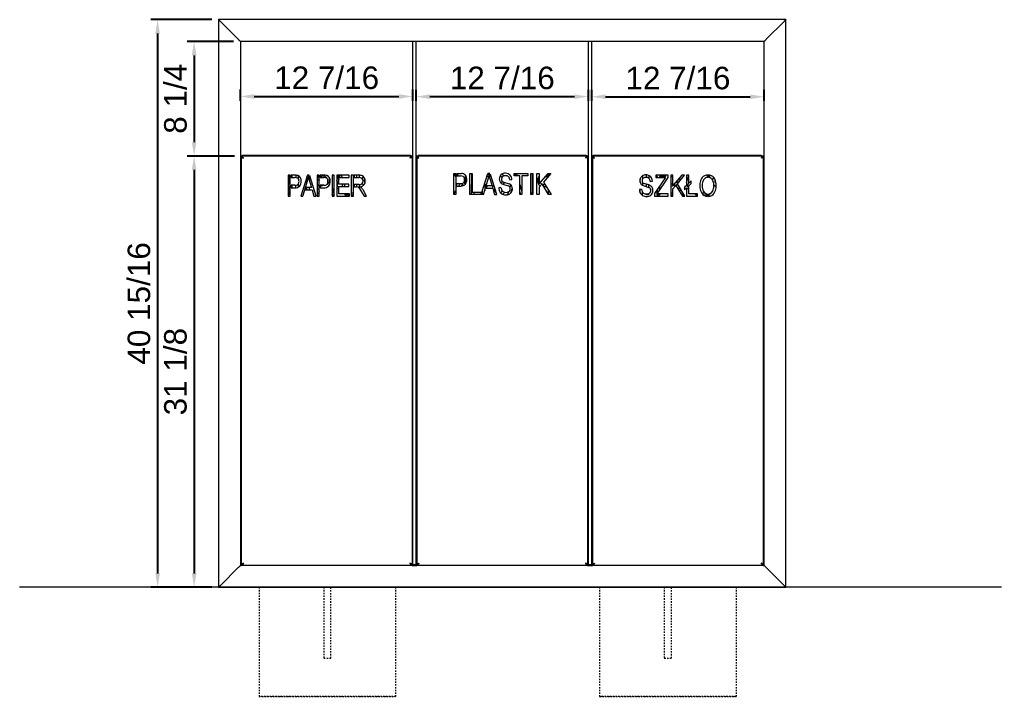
# Model space of a CAD drawing. Header units: inches. Extents: x -10 to 154, y -1 to 120.
# Drawn here: x -9.8 to 61, y 70.8 to 119.6 of the extents above; entities that cross this region are included whole.
import ezdxf

# ---------------------------------------------------------------- set-up
doc = ezdxf.new("R2010")
doc.units = ezdxf.units.IN
doc.linetypes.add('HIDDEN', pattern=[1.905, 1.27, -0.635])
for name, color, linetype, lineweight in [('ZANO_R', 7, 'Continuous', 0), ('ZANO_R_przerywana', 250, 'HIDDEN', 0), ('ZANO_W', 1, 'Continuous', 0)]:
    doc.layers.add(name, color=color, linetype=linetype, lineweight=lineweight)
doc.styles.get("Standard").update_dxf_attribs({"font": 'arial.ttf'})
doc.dimstyles.new('amerykanie', dxfattribs={"dimtxt": 50, "dimasz": 50, "dimexe": 0.5, "dimexo": 0.5, "dimgap": 1, "dimtad": 1, "dimdec": 0, "dimzin": 0, "dimlunit": 5, "dimtxsty": 'Standard', "dimcen": 0.09, "dimclrd": 1, "dimclre": 1, "dimclrt": 1, "dimazin": 0, "dimtfac": 1, "dimtdec": 0, "dimtmove": 0, "dimatfit": 3, "dimfxl": 1, "dimtzin": 0, "dimarcsym": 1})

# ---------------------------------------------------------------- blocks, each defined once
blk = doc.blocks.new('*D360')
at = {"layer": 'ZANO_W', "color": 1, "lineweight": -2}
for p, q in [((5.614, 118.058), (2.27, 118.058)), ((2.77, 117.058), (2.77, 110.791)), ((5.673, 109.791), (2.27, 109.791))]:
    blk.add_line(p, q, dxfattribs=at)
at = {"layer": 'ZANO_W', "color": 1}
for points in [[(2.937, 117.058), (2.603, 117.058), (2.77, 118.058)], [(2.603, 110.791), (2.937, 110.791), (2.77, 109.791)]]:
    blk.add_solid(points, dxfattribs=at)
at = {"layer": 'ZANO_W', "color": 1, "insert": (1.43, 113.925), "char_height": 1.625, "attachment_point": 5, "rotation": 90}
blk.add_mtext('8 1/4', dxfattribs=at)
blk = doc.blocks.new('*D361')
at = {"layer": 'ZANO_W', "color": 1, "lineweight": -2}
for p, q in [((5.673, 109.791), (2.27, 109.791)), ((2.77, 108.791), (2.77, 79.689)), ((4.04, 78.689), (2.27, 78.689))]:
    blk.add_line(p, q, dxfattribs=at)
at = {"layer": 'ZANO_W', "color": 1}
for points in [[(2.937, 108.791), (2.603, 108.791), (2.77, 109.791)], [(2.603, 79.689), (2.937, 79.689), (2.77, 78.689)]]:
    blk.add_solid(points, dxfattribs=at)
at = {"layer": 'ZANO_W', "color": 1, "insert": (1.429, 94.24), "char_height": 1.625, "attachment_point": 5, "rotation": 90}
blk.add_mtext('31 1/8', dxfattribs=at)
blk = doc.blocks.new('*D362')
at = {"layer": 'ZANO_W', "color": 1, "lineweight": -2}
for p, q in [((4.04, 119.633), (-0.364, 119.633)), ((0.136, 118.633), (0.136, 79.689)), ((4.04, 78.689), (-0.364, 78.689))]:
    blk.add_line(p, q, dxfattribs=at)
at = {"layer": 'ZANO_W', "color": 1}
for points in [[(0.303, 118.633), (-0.031, 118.633), (0.136, 119.633)], [(-0.031, 79.689), (0.303, 79.689), (0.136, 78.689)]]:
    blk.add_solid(points, dxfattribs=at)
at = {"layer": 'ZANO_W', "color": 1, "insert": (-1.204, 99.161), "char_height": 1.625, "attachment_point": 5, "rotation": 90}
blk.add_mtext('40 15/16', dxfattribs=at)
blk = doc.blocks.new('*D367')
at = {"layer": 'ZANO_W', "color": 1, "lineweight": -2}
for p, q in [((6.114, 113.776), (6.114, 114.591)), ((7.114, 114.091), (17.555, 114.091)), ((18.555, 113.776), (18.555, 114.591))]:
    blk.add_line(p, q, dxfattribs=at)
at = {"layer": 'ZANO_W', "color": 1}
for points in [[(7.114, 114.258), (7.114, 113.925), (6.114, 114.091)], [(17.555, 113.925), (17.555, 114.258), (18.555, 114.091)]]:
    blk.add_solid(points, dxfattribs=at)
at = {"layer": 'ZANO_W', "color": 1, "insert": (12.335, 115.432), "char_height": 1.625, "attachment_point": 5}
blk.add_mtext('12 7/16', dxfattribs=at)
blk = doc.blocks.new('*D368')
at = {"layer": 'ZANO_W', "color": 1, "lineweight": -2}
for p, q in [((18.791, 113.776), (18.791, 114.577)), ((31.232, 113.776), (31.232, 114.577)), ((19.791, 114.077), (30.232, 114.077))]:
    blk.add_line(p, q, dxfattribs=at)
at = {"layer": 'ZANO_W', "color": 1}
for points in [[(19.791, 114.244), (19.791, 113.911), (18.791, 114.077)], [(30.232, 113.911), (30.232, 114.244), (31.232, 114.077)]]:
    blk.add_solid(points, dxfattribs=at)
at = {"layer": 'ZANO_W', "color": 1, "insert": (25.012, 115.418), "char_height": 1.625, "attachment_point": 5}
blk.add_mtext('12 7/16', dxfattribs=at)
blk = doc.blocks.new('*D369')
at = {"layer": 'ZANO_W', "color": 1, "lineweight": -2}
for p, q in [((31.468, 113.776), (31.468, 114.57)), ((43.909, 113.776), (43.909, 114.57)), ((32.468, 114.07), (42.909, 114.07))]:
    blk.add_line(p, q, dxfattribs=at)
at = {"layer": 'ZANO_W', "color": 1}
for points in [[(32.468, 114.237), (32.468, 113.904), (31.468, 114.07)], [(42.909, 113.904), (42.909, 114.237), (43.909, 114.07)]]:
    blk.add_solid(points, dxfattribs=at)
at = {"layer": 'ZANO_W', "color": 1, "insert": (37.689, 115.41), "char_height": 1.625, "attachment_point": 5}
blk.add_mtext('12 7/16', dxfattribs=at)

msp = doc.modelspace()

# ---------------------------------------------------------------- linework, layer by layer
at = {"layer": 'ZANO_R'}
for p, q in [((4.53934, 119.6332), (4.53934, 78.68888)), ((45.48394, 119.63348), (4.53962, 119.63348)), ((4.58869, 119.58441), (4.58841, 119.58413)), ((4.63776, 119.53534), (4.63776, 119.53478)), ((4.69682, 119.47573), (5.95666, 118.21588)), ((5.95694, 118.21616), (4.6971, 119.476)), ((45.32646, 119.476), (44.06662, 118.21616)), ((44.06689, 118.21588), (45.32674, 119.47573)), ((45.38579, 119.53478), (45.38579, 119.53534)), ((45.43481, 119.58379), (45.43453, 119.58407)), ((45.48422, 78.68888), (45.48422, 119.6332)), ((5.19879, 118.97376), (5.19879, 118.97431)), ((5.37595, 118.79715), (5.37595, 118.79659)), ((44.6476, 118.79659), (44.6476, 118.79715)), ((44.82477, 118.97431), (44.82477, 118.97376)), ((5.93698, 118.23557), (5.93698, 118.23613)), ((6.02542, 118.14712), (6.0257, 118.1474)), ((6.11414, 118.0584), (6.11414, 80.26368)), ((43.90914, 118.05868), (6.11442, 118.05868)), ((18.55509, 80.30278), (18.55509, 118.05868)), ((18.79131, 80.30278), (18.79131, 118.05868)), ((31.23225, 80.30278), (31.23225, 118.05868)), ((31.46847, 80.30278), (31.46847, 118.05868)), ((43.90941, 80.26368), (43.90941, 118.0584)), ((43.99752, 118.14706), (43.9978, 118.14678)), ((44.08658, 118.23613), (44.08658, 118.23557)), ((6.27162, 109.85002), (18.39761, 109.85002)), ((6.27162, 109.85002), (6.27162, 109.79096)), ((18.39761, 109.85002), (18.39761, 109.79096)), ((18.94879, 109.85002), (18.94879, 109.79096)), ((18.94879, 109.85002), (31.07477, 109.85002)), ((31.07477, 109.85002), (31.07477, 109.79096)), ((31.5669, 109.85002), (31.5669, 109.79096)), ((31.5669, 109.85002), (43.69288, 109.85002)), ((43.69288, 109.85002), (43.69288, 109.79096)), ((6.1732, 109.79096), (6.1732, 109.71222)), ((18.49603, 109.79096), (6.1732, 109.79096)), ((6.1732, 109.70829), (6.19784, 109.70829)), ((6.1732, 109.70829), (6.1732, 80.34608)), ((6.27162, 109.67744), (6.27162, 109.67599)), ((18.39761, 109.67744), (18.39761, 109.67599)), ((18.49603, 109.70829), (18.47139, 109.70829)), ((18.49603, 109.79096), (18.49603, 109.71222)), ((18.49603, 109.70829), (18.49603, 80.34608)), ((18.85036, 109.79096), (18.85036, 109.71222)), ((31.1732, 109.79096), (18.85036, 109.79096)), ((18.85036, 109.70829), (18.875, 109.70829)), ((18.85036, 109.70829), (18.85036, 80.34608)), ((18.94879, 109.67744), (18.94879, 109.67599)), ((31.07477, 109.67744), (31.07477, 109.67599)), ((31.1732, 109.70829), (31.14856, 109.70829)), ((31.1732, 109.79096), (31.1732, 109.71222)), ((31.1732, 109.70829), (31.1732, 80.34608)), ((31.52753, 109.79096), (31.52753, 109.71222)), ((43.85036, 109.79096), (31.52753, 109.79096)), ((31.52753, 109.70829), (31.55216, 109.70829)), ((31.52753, 109.70829), (31.52753, 80.34608)), ((31.64564, 109.66356), (31.64564, 109.66128)), ((43.85036, 109.70829), (43.82572, 109.70829)), ((43.85036, 109.79096), (43.85036, 109.71222)), ((43.85036, 109.70829), (43.85036, 80.34608)), ((9.70989, 108.41301), (9.55231, 108.41301)), ((9.55231, 108.41301), (9.55231, 106.89629)), ((9.66974, 107.75061), (9.67341, 108.41301)), ((9.70989, 106.89629), (9.70989, 108.41301)), ((10.01952, 108.41301), (9.76895, 108.41301)), ((9.76895, 108.41301), (9.76895, 108.23573)), ((9.83099, 108.41301), (9.83001, 108.23573)), ((10.94482, 108.41301), (10.46038, 106.89629)), ((10.75677, 107.34934), (11.067, 108.41301)), ((11.067, 108.41301), (10.94482, 108.41301)), ((11.80179, 108.41301), (11.64421, 108.41301)), ((11.64421, 108.41301), (11.64421, 106.89629)), ((11.80179, 106.89629), (11.80179, 108.41301)), ((12.11141, 108.41301), (11.86085, 108.41301)), ((11.86085, 108.41301), (11.86085, 108.23573)), ((12.88713, 108.41301), (12.72955, 108.41301)), ((12.72955, 108.41301), (12.72955, 106.89629)), ((12.88713, 106.89629), (12.88713, 108.41301)), ((13.06638, 108.41301), (13.06638, 106.89629)), ((13.97248, 108.41301), (13.06638, 108.41301)), ((13.06638, 108.04026), (13.18779, 108.41301)), ((13.19418, 108.41301), (13.24588, 108.23573)), ((13.3074, 108.23573), (13.25569, 108.41301)), ((13.38813, 108.41301), (13.44368, 108.23573)), ((13.97248, 108.23573), (13.97248, 108.41301)), ((14.26991, 108.41301), (14.11233, 108.41301)), ((14.11233, 108.41301), (14.11233, 106.89629)), ((14.26991, 106.89629), (14.26991, 108.41301)), ((14.66941, 108.41301), (14.32897, 108.41301)), ((14.32897, 108.41301), (14.32897, 108.23573)), ((14.51814, 108.23573), (14.51912, 108.41301)), ((14.67671, 108.41331), (14.67572, 108.23573)), ((21.50712, 108.53302), (21.66471, 108.53215)), ((21.50712, 107.0163), (21.50712, 108.53302)), ((21.50718, 108.51086), (21.66471, 108.50999)), ((21.66471, 108.32375), (21.50718, 108.51086)), ((21.66471, 108.53215), (21.66471, 107.0163)), ((21.72376, 108.53183), (21.72376, 108.35575)), ((21.72376, 108.53183), (22.0741, 108.52989)), ((21.72376, 108.49084), (21.83749, 108.35575)), ((22.66929, 108.53302), (22.82687, 108.53302)), ((22.66929, 107.0163), (22.66929, 108.53302)), ((22.7959, 107.0163), (22.80413, 108.50368)), ((22.80413, 108.50368), (22.82687, 108.50355)), ((22.82687, 108.53302), (22.82687, 107.19358)), ((23.49659, 107.0163), (23.98103, 108.53302)), ((23.66064, 107.0163), (24.11211, 108.53302)), ((23.9696, 108.49723), (24.10124, 108.4965)), ((24.11211, 108.53302), (23.98103, 108.53302)), ((24.08967, 108.25062), (24.15487, 108.46966)), ((24.61936, 107.0163), (24.15487, 108.46966)), ((24.16296, 108.44432), (24.16227, 108.31888)), ((25.86032, 108.53302), (26.8452, 108.53302)), ((25.86032, 108.35575), (25.86032, 108.53302)), ((25.86032, 108.39877), (25.86833, 108.42335)), ((25.86833, 108.42335), (25.88804, 108.35575)), ((25.91143, 108.48648), (26.04251, 108.48576)), ((25.94956, 108.35575), (25.91143, 108.48648)), ((26.04251, 108.48576), (26.08324, 108.35575)), ((26.8452, 108.53302), (26.8452, 108.35575)), ((27.06188, 108.53302), (27.21946, 108.53302)), ((27.06188, 107.0163), (27.06188, 108.53302)), ((27.18924, 107.13995), (27.19665, 108.47937)), ((27.19665, 108.47937), (27.21946, 108.47924)), ((27.21946, 108.53302), (27.21946, 107.0163)), ((27.51493, 108.53302), (27.67251, 108.53302)), ((27.51493, 107.0163), (27.51493, 108.53302)), ((27.67251, 107.77743), (28.31576, 108.53302)), ((27.67251, 108.53302), (27.67251, 107.77743)), ((28.51643, 108.53302), (27.9926, 107.91778)), ((28.26387, 108.47207), (28.29974, 108.47207)), ((28.29974, 108.47207), (28.29876, 108.29599)), ((28.31576, 108.53302), (28.51643, 108.53302)), ((28.3581, 108.34707), (28.35879, 108.47207)), ((28.35879, 108.47207), (28.46453, 108.47207)), ((35.42086, 108.25502), (35.42184, 108.43196)), ((36.08638, 108.41301), (36.08638, 108.23573)), ((36.97278, 108.41301), (36.08638, 108.41301)), ((36.7809, 108.41301), (36.78038, 108.31888)), ((36.97278, 108.23573), (36.97278, 108.41301)), ((37.32733, 108.41301), (37.16975, 108.41301)), ((37.16975, 108.41301), (37.16975, 106.89629)), ((37.32733, 107.65742), (37.32733, 108.41301)), ((37.97059, 108.41301), (37.32733, 107.65742)), ((37.64742, 107.79777), (38.17126, 108.41301)), ((38.17126, 108.41301), (37.97059, 108.41301)), ((38.4698, 108.41301), (38.31222, 108.41301)), ((38.31222, 108.41301), (38.31222, 107.67619)), ((38.4698, 107.83347), (38.4698, 108.41301)), ((39.81351, 108.25338), (39.8145, 108.43134)), ((39.82989, 108.25527), (39.82989, 108.43224)), ((39.88894, 108.43224), (39.88894, 108.25527)), ((39.97203, 108.42206), (39.97101, 108.23836)), ((9.55231, 107.8901), (9.66974, 107.75061)), ((9.76895, 108.23573), (10.03675, 108.23573)), ((10.12547, 108.23326), (10.12644, 108.4086)), ((10.28048, 107.76817), (10.2793, 107.55466)), ((10.28382, 108.37252), (10.28262, 108.15451)), ((10.91143, 107.87962), (10.91385, 108.31605)), ((11.11415, 108.36373), (11.05186, 108.15018)), ((11.05186, 108.15018), (11.23474, 107.52661)), ((11.07087, 108.21537), (11.07017, 108.08775)), ((11.12785, 108.32086), (11.10168, 108.321)), ((11.58315, 106.89629), (11.11415, 108.36373)), ((11.79874, 108.04137), (11.64421, 108.06156)), ((11.80179, 108.09465), (11.79874, 108.04137)), ((11.86085, 108.23573), (12.12865, 108.23573)), ((13.22396, 108.10212), (13.07052, 107.60098)), ((13.22396, 107.76299), (13.22396, 108.23573)), ((13.22396, 108.23573), (13.97248, 108.23573)), ((13.93308, 107.76299), (13.22396, 107.76299)), ((13.49698, 107.58571), (13.44527, 107.76299)), ((13.59179, 107.76299), (13.64734, 107.58571)), ((13.93308, 107.58571), (13.93308, 107.76299)), ((14.32897, 108.23573), (14.68049, 108.23573)), ((14.68049, 107.74329), (14.32897, 107.74329)), ((14.32897, 107.74329), (14.32897, 107.56601)), ((14.51443, 107.56626), (14.51541, 107.74329)), ((14.673, 107.74329), (14.67167, 107.50397)), ((14.9267, 107.82038), (14.9188, 107.84513)), ((14.95933, 107.99413), (14.95933, 107.98489)), ((21.72376, 108.35575), (21.99157, 108.35575)), ((21.72376, 107.80421), (21.99464, 107.80421)), ((21.72376, 107.62693), (21.72376, 107.80421)), ((21.86442, 107.62693), (21.97326, 107.80421)), ((22.13279, 107.7678), (22.04706, 107.62826)), ((22.21808, 107.66654), (22.13279, 107.7678)), ((22.23178, 107.88737), (22.34411, 107.75393)), ((22.34694, 107.75714), (22.35055, 108.40889)), ((23.74572, 107.79628), (23.74293, 107.29277)), ((24.04856, 108.31951), (23.91308, 108.32026)), ((24.08967, 108.25062), (24.27096, 107.64663)), ((24.16227, 108.31888), (24.11007, 108.31917)), ((24.99331, 108.26755), (24.98641, 108.27368)), ((25.05522, 107.76966), (25.43814, 107.64663)), ((25.10819, 108.39338), (25.13467, 108.36319)), ((25.1338, 107.90998), (25.50822, 107.80052)), ((25.17464, 107.89804), (25.16612, 107.88388)), ((25.54516, 108.07998), (25.70274, 108.09967)), ((25.57203, 107.51368), (25.63729, 107.71403)), ((26.27397, 108.35575), (25.86032, 108.35575)), ((26.27397, 107.0163), (26.27397, 108.35575)), ((26.27397, 107.74699), (26.43155, 107.24404)), ((26.43155, 108.35575), (26.43155, 107.0163)), ((26.8452, 108.35575), (26.43155, 108.35575)), ((27.88672, 107.79344), (27.67251, 107.54198)), ((28.35823, 107.0163), (27.88672, 107.79344)), ((27.9926, 107.91778), (28.53921, 107.0163)), ((28.02483, 107.74596), (28.09702, 107.74556)), ((28.29876, 108.29599), (28.11483, 108.29701)), ((34.96578, 107.88874), (34.96731, 108.16384)), ((35.12344, 107.90219), (35.12226, 107.68922)), ((35.12601, 108.36659), (35.12466, 108.12185)), ((35.65549, 107.6805), (35.24059, 107.8051)), ((35.41713, 107.58096), (35.41808, 107.7518)), ((35.5754, 107.70456), (35.57443, 107.5295)), ((35.57924, 108.39733), (35.57815, 108.20062)), ((35.69243, 107.95997), (35.85001, 107.97966)), ((36.78719, 108.23573), (36.00759, 107.08095)), ((36.20915, 108.32204), (36.08638, 108.32272)), ((36.08638, 108.23573), (36.78719, 108.23573)), ((36.18825, 107.07357), (36.97278, 108.23573)), ((36.20868, 108.23573), (36.20915, 108.32204)), ((36.36673, 108.32117), (36.36626, 108.23573)), ((36.78038, 108.31888), (36.36673, 108.32117)), ((37.16975, 107.77327), (37.32733, 107.81839)), ((37.58222, 107.72835), (37.19863, 107.60744)), ((38.19403, 106.89629), (37.64742, 107.79777)), ((38.31222, 107.88848), (38.4698, 108.37229)), ((38.4698, 107.94066), (38.36579, 107.60098)), ((38.64708, 108.01013), (38.4698, 107.83347)), ((38.4698, 107.64696), (38.64708, 107.82362)), ((38.64708, 107.82362), (38.64708, 108.01013)), ((40.23386, 108.26753), (40.24006, 108.27993)), ((40.43437, 107.80082), (40.45123, 107.79087)), ((9.66844, 107.51516), (9.55231, 107.65302)), ((9.66553, 106.98949), (9.66844, 107.51516)), ((10.03983, 107.6842), (9.76895, 107.6842)), ((9.76895, 107.6842), (9.76895, 107.50692)), ((9.76895, 107.50692), (10.02998, 107.50692)), ((9.82696, 107.6842), (9.82598, 107.50692)), ((10.12145, 107.5075), (10.12244, 107.68694)), ((10.62442, 106.89629), (10.75677, 107.34934)), ((10.86999, 107.52661), (10.81828, 107.34934)), ((10.81828, 107.34934), (11.28676, 107.34934)), ((11.23474, 107.52661), (10.86999, 107.52661)), ((10.9085, 107.34934), (10.90948, 107.52661)), ((11.06706, 107.52661), (11.06608, 107.34934)), ((11.28676, 107.34934), (11.41941, 106.89629)), ((12.13173, 107.6842), (11.86085, 107.6842)), ((11.86085, 107.6842), (11.86085, 107.50692)), ((11.86085, 107.50692), (12.12188, 107.50692)), ((12.14367, 107.68319), (11.90335, 107.60744)), ((12.72955, 107.00613), (12.88713, 107.48993)), ((13.22396, 107.42285), (13.06638, 107.42372)), ((13.07052, 107.60098), (13.43159, 107.59898)), ((13.22396, 107.07357), (13.22396, 107.58571)), ((13.22396, 107.58571), (13.93308, 107.58571)), ((13.99218, 107.07357), (13.22396, 107.07357)), ((13.43159, 107.59898), (13.43546, 107.58571)), ((13.67734, 106.96728), (13.64634, 107.07357)), ((13.8078, 107.07357), (13.84138, 106.96638)), ((13.88078, 106.96616), (13.88137, 107.07357)), ((13.99218, 106.89629), (13.99218, 107.07357)), ((14.11233, 107.14216), (14.26991, 107.14129)), ((14.32897, 107.56601), (14.47089, 107.56601)), ((14.71624, 107.45845), (14.86115, 107.22068)), ((14.86115, 107.22068), (15.03628, 106.89629)), ((15.21065, 106.89629), (14.9935, 107.31086)), ((21.50712, 107.04496), (21.66471, 107.30164)), ((21.66471, 107.0163), (21.50712, 107.0163)), ((21.72376, 107.62693), (21.98479, 107.62693)), ((23.4572, 107.0163), (22.66929, 107.0163)), ((22.82687, 107.19358), (23.4572, 107.19358)), ((22.95446, 107.19358), (22.95348, 107.0163)), ((23.4572, 107.19358), (23.4572, 107.0163)), ((23.66064, 107.0163), (23.49659, 107.0163)), ((23.58382, 107.0163), (23.58536, 107.29421)), ((23.90988, 107.64663), (23.85711, 107.46935)), ((23.85711, 107.46935), (24.32297, 107.46935)), ((24.27096, 107.64663), (23.90988, 107.64663)), ((24.32297, 107.46935), (24.45563, 107.0163)), ((24.45563, 107.0163), (24.61936, 107.0163)), ((24.91483, 107.52844), (24.75725, 107.50874)), ((25.40827, 107.01089), (25.47845, 107.22636)), ((25.69468, 107.42399), (25.60013, 107.10754)), ((25.74192, 107.42373), (25.69468, 107.42399)), ((26.34021, 107.0163), (26.27397, 107.24341)), ((26.43155, 107.0163), (26.27397, 107.0163)), ((27.06188, 107.14065), (27.18924, 107.13995)), ((27.21946, 107.0163), (27.06188, 107.0163)), ((27.67251, 107.0163), (27.51493, 107.0163)), ((27.67251, 107.54198), (27.67251, 107.0163)), ((28.0337, 107.56863), (28.02322, 107.56846)), ((28.20488, 107.56768), (28.0337, 107.56863)), ((28.3508, 107.02855), (28.35244, 107.32432)), ((28.53921, 107.0163), (28.35823, 107.0163)), ((28.5086, 107.06678), (28.50832, 107.0163)), ((35.0621, 107.40843), (34.90452, 107.38873)), ((34.9616, 107.13265), (34.96306, 107.39605)), ((35.11961, 107.20927), (35.11838, 106.98861)), ((35.18339, 107.65742), (35.59174, 107.52384)), ((35.41384, 106.98698), (35.41423, 107.05671)), ((35.57194, 107.07865), (35.57142, 106.98611)), ((36.00759, 107.08095), (36.00759, 106.89629)), ((36.99247, 107.07357), (36.18825, 107.07357)), ((36.20174, 106.98262), (36.20225, 107.07357)), ((36.20236, 107.09447), (36.20389, 107.37173)), ((36.35983, 107.07357), (36.35932, 106.98175)), ((36.36278, 107.60708), (36.36125, 107.32984)), ((36.99247, 106.89629), (36.99247, 107.07357)), ((37.19863, 107.60744), (37.16975, 107.59519)), ((37.32733, 107.42197), (37.54155, 107.67342)), ((37.32733, 106.89629), (37.32733, 107.42197)), ((37.54155, 107.67342), (38.01306, 106.89629)), ((37.72128, 107.48636), (37.84613, 107.47005)), ((38.0139, 106.97259), (38.06068, 107.11621)), ((38.31222, 107.67619), (38.17434, 107.53862)), ((38.17434, 107.46515), (38.20979, 107.57399)), ((38.17434, 107.53862), (38.17434, 107.36026)), ((38.17434, 107.36026), (38.31222, 107.48968)), ((38.31222, 107.48968), (38.31222, 106.89629)), ((38.31279, 107.42399), (38.31222, 107.42207)), ((38.4698, 107.42312), (38.31279, 107.42399)), ((38.36579, 107.60098), (38.4698, 107.6004)), ((38.4698, 107.07357), (38.4698, 107.64696)), ((39.10013, 107.07357), (38.4698, 107.07357)), ((38.97261, 106.96728), (38.94162, 107.07357)), ((39.10013, 106.89629), (39.10013, 107.07357)), ((39.39488, 107.14223), (39.6268, 107.14095)), ((39.82989, 106.87752), (39.82989, 107.05487)), ((39.88894, 107.05487), (39.88894, 106.87752)), ((39.96455, 107.07158), (39.96395, 106.9618)), ((9.55231, 106.89629), (9.70989, 106.89629)), ((9.70989, 106.98924), (9.66553, 106.98949)), ((10.46038, 106.89629), (10.62442, 106.89629)), ((11.41941, 106.89629), (11.58315, 106.89629)), ((11.64421, 106.89629), (11.80179, 106.89629)), ((12.88236, 106.97168), (12.72955, 106.97253)), ((12.72955, 106.89629), (12.88713, 106.89629)), ((12.88713, 106.98765), (12.88236, 106.97168)), ((13.06638, 106.89629), (13.99218, 106.89629)), ((13.84138, 106.96638), (13.67734, 106.96728)), ((13.99218, 106.96554), (13.88078, 106.96616)), ((14.26991, 106.96401), (14.11233, 106.96488)), ((14.11233, 106.89629), (14.26991, 106.89629)), ((15.03628, 106.89629), (15.21065, 106.89629)), ((35.11838, 106.98861), (35.07259, 106.98887)), ((35.57142, 106.98611), (35.41384, 106.98698)), ((36.00759, 106.89629), (36.99247, 106.89629)), ((36.35932, 106.98175), (36.20174, 106.98262)), ((37.16975, 106.89629), (37.32733, 106.89629)), ((38.01306, 106.89629), (38.19403, 106.89629)), ((38.14822, 106.97185), (38.0139, 106.97259)), ((38.31222, 106.89629), (39.10013, 106.89629)), ((39.10013, 106.96658), (38.97261, 106.96728)), ((39.82989, 106.96254), (39.56567, 106.964)), ((39.96395, 106.9618), (39.88894, 106.96221)), ((5.95666, 80.10621), (4.69682, 78.84636)), ((4.6971, 78.84608), (5.95694, 80.10593)), ((6.11442, 80.26341), (6.1732, 80.26341)), ((6.1732, 80.34608), (6.19784, 80.34608)), ((6.1732, 80.26341), (6.1732, 80.34215)), ((18.49603, 80.26341), (6.1732, 80.26341)), ((18.49603, 80.34608), (18.47139, 80.34608)), ((18.49603, 80.26341), (18.49603, 80.34215)), ((18.49603, 80.26341), (18.85036, 80.26341)), ((18.79131, 80.30278), (18.55509, 80.30278)), ((18.55509, 80.26341), (18.55509, 80.30278)), ((18.79131, 80.30278), (18.79131, 80.26341)), ((18.85036, 80.34608), (18.875, 80.34608)), ((18.85036, 80.26341), (18.85036, 80.34215)), ((31.1732, 80.26341), (18.85036, 80.26341)), ((31.1732, 80.34608), (31.14856, 80.34608)), ((31.1732, 80.26341), (31.1732, 80.34215)), ((31.1732, 80.26341), (31.52753, 80.26341)), ((31.46847, 80.30278), (31.23225, 80.30278)), ((31.23225, 80.26341), (31.23225, 80.30278)), ((31.46847, 80.30278), (31.46847, 80.26341)), ((31.52753, 80.34608), (31.55216, 80.34608)), ((31.52753, 80.26341), (31.52753, 80.34215)), ((43.85036, 80.26341), (31.52753, 80.26341)), ((43.85036, 80.34608), (43.82572, 80.34608)), ((43.85036, 80.26341), (43.85036, 80.34215)), ((43.85036, 80.26341), (43.90914, 80.26341)), ((44.06662, 80.10593), (45.32646, 78.84608)), ((45.32674, 78.84636), (44.06689, 80.10621)), ((61.03347, 78.6886), (-9.8232, 78.6886)), ((4.53962, 78.6886), (7.47241, 78.6886)), ((7.47241, 78.6886), (17.31493, 78.6886)), ((17.31493, 78.6886), (7.47241, 78.6886)), ((12.1382, 78.6886), (12.64914, 78.6886)), ((12.1382, 78.6886), (12.64914, 78.6886)), ((17.31493, 78.6886), (32.03934, 78.6886)), ((32.03934, 78.6886), (41.88186, 78.6886)), ((41.88186, 78.6886), (32.03934, 78.6886)), ((36.70512, 78.6886), (37.21607, 78.6886)), ((36.70512, 78.6886), (37.21607, 78.6886)), ((41.88186, 78.6886), (45.48394, 78.6886))]:
    msp.add_line(p, q, dxfattribs=at)
at = {"layer": 'ZANO_R', "flags": 128}
for points in [[(4.53934, 119.6332), (4.54236, 119.63018), (4.55133, 119.62122), (4.56588, 119.60667), (4.58546, 119.58708), (4.60933, 119.56322), (4.63655, 119.53599), (4.6661, 119.50645), (4.69682, 119.47573)], [(4.6971, 119.476), (4.66975, 119.50335), (4.64324, 119.52987), (4.61836, 119.55474), (4.59587, 119.57723), (4.57646, 119.59664), (4.56071, 119.61239), (4.54911, 119.62399), (4.54201, 119.63109), (4.53962, 119.63348)], [(45.48394, 119.63348), (45.48155, 119.63109), (45.47444, 119.62399), (45.46284, 119.61239), (45.4471, 119.59664), (45.42769, 119.57723), (45.4052, 119.55474), (45.38032, 119.52987), (45.35381, 119.50335), (45.32646, 119.476)], [(45.32674, 119.47573), (45.35746, 119.50645), (45.387, 119.53599), (45.41423, 119.56322), (45.43809, 119.58708), (45.45768, 119.60667), (45.47223, 119.62122), (45.48119, 119.63018), (45.48422, 119.6332)], [(5.95666, 118.21588), (5.98401, 118.18854), (6.01052, 118.16202), (6.0354, 118.13714), (6.05789, 118.11466), (6.0773, 118.09525), (6.09304, 118.0795), (6.10464, 118.0679), (6.11175, 118.06079), (6.11414, 118.0584)], [(6.11442, 118.05868), (6.11139, 118.06171), (6.10243, 118.07067), (6.08788, 118.08522), (6.06829, 118.10481), (6.04443, 118.12867), (6.0172, 118.1559), (5.98766, 118.18544), (5.95694, 118.21616)], [(44.06662, 118.21616), (44.03589, 118.18544), (44.00635, 118.1559), (43.97913, 118.12867), (43.95526, 118.10481), (43.93568, 118.08522), (43.92112, 118.07067), (43.91216, 118.06171), (43.90914, 118.05868)], [(43.90941, 118.0584), (43.91244, 118.06143), (43.9214, 118.07039), (43.93595, 118.08494), (43.95554, 118.10453), (43.97941, 118.12839), (44.00663, 118.15562), (44.03617, 118.18516), (44.06689, 118.21588)], [(6.3228, 109.64136), (6.2847, 109.69963), (6.24656, 109.74873), (6.20842, 109.78085), (6.1732, 109.79096)], [(6.1732, 109.70829), (6.18458, 109.69155), (6.21702, 109.67482), (6.26555, 109.65809), (6.3228, 109.64136)], [(18.34642, 109.64136), (18.38453, 109.69963), (18.42267, 109.74873), (18.46081, 109.78085), (18.49603, 109.79096)], [(18.49603, 109.70829), (18.48464, 109.69155), (18.45221, 109.67482), (18.40368, 109.65809), (18.34642, 109.64136)], [(18.99997, 109.64136), (18.96186, 109.69963), (18.92372, 109.74873), (18.88558, 109.78085), (18.85036, 109.79096)], [(18.85036, 109.70829), (18.86175, 109.69155), (18.89418, 109.67482), (18.94272, 109.65809), (18.99997, 109.64136)], [(31.02359, 109.64136), (31.06169, 109.69963), (31.09983, 109.74873), (31.13797, 109.78085), (31.1732, 109.79096)], [(31.1732, 109.70829), (31.16181, 109.69155), (31.12938, 109.67482), (31.08084, 109.65809), (31.02359, 109.64136)], [(31.67713, 109.64136), (31.63903, 109.69963), (31.60089, 109.74873), (31.56275, 109.78085), (31.52753, 109.79096)], [(31.52753, 109.70829), (31.53891, 109.69155), (31.57134, 109.67482), (31.61988, 109.65809), (31.67713, 109.64136)], [(43.70075, 109.64136), (43.73886, 109.69963), (43.777, 109.74873), (43.81514, 109.78085), (43.85036, 109.79096)], [(43.85036, 109.70829), (43.83897, 109.69155), (43.80654, 109.67482), (43.75801, 109.65809), (43.70075, 109.64136)], [(11.7563, 108.37465), (11.79086, 108.40595), (11.7997, 108.41301)], [(11.66685, 107.15569), (11.6509, 107.1837), (11.64421, 107.19699)], [(11.90335, 107.60744), (11.87166, 107.59372), (11.86085, 107.58758)], [(24.4883, 107.0163), (24.46641, 107.02971), (24.44792, 107.04261)], [(24.53363, 107.19007), (24.55684, 107.17648), (24.57037, 107.16959)], [(25.18426, 107.1846), (25.1756, 107.1692), (25.1519, 107.13152)], [(37.24873, 106.96736), (37.20536, 106.97611), (37.16975, 106.98711)], [(6.11414, 80.26368), (6.11112, 80.26066), (6.10215, 80.2517), (6.0876, 80.23715), (6.06802, 80.21756), (6.04415, 80.1937), (6.01693, 80.16647), (5.98738, 80.13693), (5.95666, 80.10621)], [(5.95694, 80.10593), (5.98766, 80.13665), (6.0172, 80.16619), (6.04443, 80.19342), (6.06829, 80.21728), (6.08788, 80.23687), (6.10243, 80.25142), (6.11139, 80.26038), (6.11442, 80.26341)], [(6.3228, 80.41301), (6.2847, 80.35474), (6.24656, 80.30564), (6.20842, 80.27352), (6.1732, 80.26341)], [(6.1732, 80.34608), (6.18458, 80.36282), (6.21702, 80.37955), (6.26555, 80.39628), (6.3228, 80.41301)], [(18.49603, 80.34608), (18.48464, 80.36282), (18.45221, 80.37955), (18.40368, 80.39628), (18.34642, 80.41301)], [(18.34642, 80.41301), (18.38453, 80.35474), (18.42267, 80.30564), (18.46081, 80.27352), (18.49603, 80.26341)], [(18.85036, 80.34608), (18.86175, 80.36282), (18.89418, 80.37955), (18.94272, 80.39628), (18.99997, 80.41301)], [(18.99997, 80.41301), (18.96186, 80.35474), (18.92372, 80.30564), (18.88558, 80.27352), (18.85036, 80.26341)], [(31.02359, 80.41301), (31.06169, 80.35474), (31.09983, 80.30564), (31.13797, 80.27352), (31.1732, 80.26341)], [(31.1732, 80.34608), (31.16181, 80.36282), (31.12938, 80.37955), (31.08084, 80.39628), (31.02359, 80.41301)], [(31.52753, 80.34608), (31.53891, 80.36282), (31.57134, 80.37955), (31.61988, 80.39628), (31.67713, 80.41301)], [(31.67713, 80.41301), (31.63903, 80.35474), (31.60089, 80.30564), (31.56275, 80.27352), (31.52753, 80.26341)], [(43.70075, 80.41301), (43.73886, 80.35474), (43.777, 80.30564), (43.81514, 80.27352), (43.85036, 80.26341)], [(43.85036, 80.34608), (43.83897, 80.36282), (43.80654, 80.37955), (43.75801, 80.39628), (43.70075, 80.41301)], [(43.90914, 80.26341), (43.91216, 80.26038), (43.92112, 80.25142), (43.93568, 80.23687), (43.95526, 80.21728), (43.97913, 80.19342), (44.00635, 80.16619), (44.03589, 80.13665), (44.06662, 80.10593)], [(44.06689, 80.10621), (44.03617, 80.13693), (44.00663, 80.16647), (43.97941, 80.1937), (43.95554, 80.21756), (43.93595, 80.23715), (43.9214, 80.2517), (43.91244, 80.26066), (43.90941, 80.26368)], [(4.69682, 78.84636), (4.66947, 78.81902), (4.64296, 78.7925), (4.61808, 78.76762), (4.59559, 78.74514), (4.57618, 78.72573), (4.56044, 78.70998), (4.54884, 78.69838), (4.54173, 78.69127), (4.53934, 78.68888)], [(4.53962, 78.6886), (4.54264, 78.69163), (4.5516, 78.70059), (4.56616, 78.71514), (4.58574, 78.73473), (4.60961, 78.75859), (4.63683, 78.78582), (4.66637, 78.81536), (4.6971, 78.84608)], [(45.32646, 78.84608), (45.35381, 78.81874), (45.38032, 78.79222), (45.4052, 78.76734), (45.42769, 78.74486), (45.4471, 78.72545), (45.46284, 78.7097), (45.47444, 78.6981), (45.48155, 78.691), (45.48394, 78.6886)], [(45.48422, 78.68888), (45.48119, 78.69191), (45.47223, 78.70087), (45.45768, 78.71542), (45.43809, 78.73501), (45.41423, 78.75887), (45.387, 78.7861), (45.35746, 78.81564), (45.32674, 78.84636)]]:
    msp.add_lwpolyline(points, dxfattribs=at)
at = {"layer": 'ZANO_R'}
for centre, radius, start, end in [((6.14251, 109.45409), 0.25995, 46.0871602, 83.2203527), ((6.41877, 109.83602), 0.21703, 226.0832198, 243.75765), ((18.52672, 109.45409), 0.25995, 96.7795453, 133.9128549), ((18.25045, 109.83603), 0.21704, 296.2424412, 313.9161095), ((18.81967, 109.45409), 0.25995, 46.0871301, 83.2205566), ((19.09592, 109.83601), 0.21702, 226.082936, 243.7585133), ((31.20388, 109.45409), 0.25995, 96.7795412, 133.912772), ((30.92763, 109.83602), 0.21703, 296.2414782, 313.9164932), ((31.49684, 109.45409), 0.25995, 46.087228, 83.2204588), ((31.77312, 109.83606), 0.21708, 226.0856156, 243.756413), ((43.88105, 109.45408), 0.25996, 96.7796546, 133.912311), ((43.60483, 109.83596), 0.21696, 296.2393864, 313.9197438), ((10.03665, 107.52994), 0.88324, 75.1741017, 91.1117536), ((12.12855, 107.52994), 0.88324, 75.1741017, 91.1117536), ((14.69712, 107.82766), 0.58601, 64.1014215, 92.7102243), ((22.07178, 108.11031), 0.41959, 69.6817294, 89.6829113), ((22.07994, 108.17014), 0.36088, 25.1487977, 67.5971638), ((25.21186, 108.14523), 0.4153, 135.6623319, 181.1049119), ((25.21944, 108.10467), 0.44969, 85.5974964, 132.6392447), ((24.80175, 108.06426), 0.44969, 47.0436666, 67.7123175), ((25.25396, 108.08114), 0.4719, 44.6902322, 90), ((25.16133, 108.08106), 0.54173, 1.9688906, 37.7891883), ((35.33341, 108.03904), 0.38769, 103.8515436, 148.0930378), ((35.38546, 107.82794), 0.60512, 78.0314485, 103.8515436), ((35.38816, 107.93391), 0.50127, 47.4159398, 75.8203872), ((39.85323, 107.89754), 0.53521, 92.499315, 140.521945), ((39.8656, 107.89754), 0.53521, 39.478055, 87.500685), ((10.07051, 107.85445), 0.38277, 62.6667679, 95.0602555), ((10.07122, 107.98468), 0.30211, 264.0365425, 312.7949581), ((10.0513, 107.98071), 0.28934, 356.9271805, 47.6342891), ((10.07364, 108.00292), 0.42518, 356.0336509, 63.6041269), ((10.04285, 107.9478), 0.29788, 321.6528855, 3.3486951), ((9.98681, 107.94832), 0.51161, 322.6205205, 2.8218576), ((11.97142, 107.41364), 0.37418, 116.9586051, 152.0189231), ((12.18257, 108.04034), 0.54173, 141.893723, 173.6031547), ((12.08264, 108.05183), 0.2841, 85.7839449, 139.6597074), ((12.11935, 108.01319), 0.32235, 53.9078958, 92.8136883), ((12.16241, 107.85445), 0.38277, 62.6667679, 95.0602555), ((12.16311, 107.98468), 0.30211, 264.0365425, 312.7949581), ((12.1598, 108.09851), 0.23026, 9.5545017, 49.5314294), ((12.14319, 107.98071), 0.28934, 356.9271805, 47.6342891), ((12.16553, 108.00292), 0.42518, 356.0336509, 63.6041269), ((12.13475, 107.9478), 0.29788, 321.6528855, 3.3486951), ((12.17542, 108.08215), 0.37096, 301.9675645, 327.6922345), ((12.0787, 107.94832), 0.51161, 322.6205205, 2.8218576), ((12.16855, 108.08649), 0.37909, 327.6922345, 1.2065256), ((12.13238, 108.10478), 0.4153, 358.5779993, 15.9855239), ((14.69668, 107.89896), 0.33716, 62.7783972, 92.7524711), ((14.69668, 108.08006), 0.33716, 267.2475289, 297.2216028), ((14.72149, 107.97316), 0.39939, 275.8725787, 328.2496495), ((14.72879, 108.00303), 0.23072, 357.788529, 58.0425166), ((14.72879, 107.97599), 0.23072, 301.9574834, 2.211471), ((15.48966, 108.03438), 0.59837, 157.0681167, 168.4795311), ((15.26944, 107.93719), 0.3621, 198.8188592, 222.8638114), ((15.2644, 108.11236), 0.36088, 142.3781337, 154.5341135), ((14.67768, 108.01221), 0.43957, 357.7632832, 51.2068642), ((15.30622, 108.05566), 0.2588, 150.0650194, 185.9973178), ((15.32663, 108.0069), 0.27864, 175.5294976, 214.4424523), ((14.64476, 107.98584), 0.47225, 331.8420502, 1.1173292), ((22.02222, 107.95688), 0.40005, 63.5680284, 94.394646), ((22.01313, 108.16535), 0.36162, 267.0692116, 301.7678803), ((22.03781, 108.11367), 0.2588, 353.6855934, 51.1078417), ((22.01713, 108.06503), 0.27864, 311.9846745, 4.1534137), ((22.07393, 107.995), 0.3621, 301.1504476, 340.8640521), ((21.85425, 108.09341), 0.59837, 0.0101729, 22.6147946), ((21.79034, 108.0934), 0.66228, 340.8640521, 0.0101729), ((25.1756, 108.12714), 0.37909, 178.4763857, 211.9906768), ((24.79652, 108.01319), 0.32235, 53.9078958, 82.0405574), ((25.1687, 108.12283), 0.37096, 211.9906768, 252.1876382), ((24.82913, 108.13507), 0.27204, 284.2250374, 313.5936417), ((25.18441, 108.13911), 0.23026, 130.1514819, 181.3881137), ((25.68739, 108.18349), 0.73487, 183.898418, 190.1832244), ((25.10856, 108.08349), 0.14752, 191.7006222, 224.7431644), ((25.19245, 108.17563), 0.27204, 226.0892696, 257.5495553), ((24.91251, 108.04247), 0.14752, 314.9397469, 324.0884321), ((25.22439, 108.05357), 0.32235, 86.869223, 125.7750154), ((24.85259, 108.08215), 0.37096, 302.7760147, 327.6922345), ((25.26131, 108.092), 0.2841, 357.5738517, 93.8989664), ((25.369, 107.45321), 0.37418, 27.6639882, 68.1561673), ((28.23074, 108.03402), 0.66228, 179.6727384, 198.8188592), ((28.16683, 108.03438), 0.59837, 157.0681167, 179.6727384), ((27.9466, 107.93719), 0.3621, 198.8188592, 237.1320745), ((27.94157, 108.11236), 0.36088, 138.2076633, 154.5341135), ((28.00379, 108.0069), 0.27864, 207.785162, 227.6982367), ((28.00834, 108.1072), 0.36162, 237.915031, 247.4299245), ((28.00834, 108.1072), 0.36162, 253.7173003, 272.6136997), ((35.38607, 108.02487), 0.44178, 177.9420088, 211.4244096), ((35.37248, 108.02536), 0.42819, 149.3027647, 177.9420088), ((35.3443, 108.04132), 0.41626, 216.3596378, 247.2587834), ((35.32275, 107.99931), 0.22171, 176.3251452, 213.1337325), ((35.32407, 108.02257), 0.22276, 124.4929882, 182.329751), ((35.29804, 107.9964), 0.19974, 216.3121368, 253.2845231), ((35.3815, 107.88933), 0.36618, 88.784733, 120.0879597), ((35.40098, 107.94295), 0.3127, 46.6729239, 92.1469755), ((35.35832, 107.95718), 0.33412, 0.4770933, 39.6593505), ((35.34854, 107.97435), 0.50149, 0.6070064, 40.9432041), ((37.37792, 108.05183), 0.2841, 100.2557931, 137.114811), ((37.44724, 108.13507), 0.27204, 282.133356, 313.5936417), ((37.4707, 108.08215), 0.37096, 287.4952731, 301.7973032), ((37.53062, 108.04247), 0.14752, 314.9397469, 347.982289), ((36.95235, 108.14567), 0.73487, 349.4996869, 354.582893), ((37.42766, 108.10478), 0.4153, 358.5779993, 18.6381108), ((37.46382, 108.08649), 0.37909, 349.9886094, 1.2065256), ((40.78082, 107.63494), 1.52123, 169.406864, 184.9813832), ((40.01511, 107.76419), 0.74495, 140.521945, 168.351581), ((40.78082, 107.63494), 1.34407, 169.4789845, 184.6634767), ((40.01511, 107.76419), 0.56778, 140.521945, 168.1930131), ((39.8655, 107.87491), 0.38203, 95.3488854, 139.0725968), ((39.85333, 107.87491), 0.38203, 40.9274032, 84.6511146), ((39.70371, 107.76419), 0.56778, 11.8069869, 39.478055), ((40.78494, 108.03438), 0.59837, 157.0681167, 177.3672069), ((38.93801, 107.63494), 1.34407, 355.3365233, 10.5210155), ((39.70371, 107.76419), 0.74495, 11.648419, 39.478055), ((40.56471, 107.93719), 0.3621, 218.0995881, 238.5324636), ((40.60149, 108.05566), 0.2588, 163.560812, 185.9973178), ((40.6219, 108.0069), 0.27864, 175.5294976, 227.6982367), ((38.93801, 107.63494), 1.52123, 355.0186168, 10.593136), ((10.07283, 107.95801), 0.45312, 264.5740122, 315.0214715), ((12.01177, 107.36836), 0.40521, 211.6560361, 238.7887404), ((12.00167, 107.38864), 0.246, 178.4542418, 215.6550871), ((11.97391, 107.40094), 0.21822, 142.069228, 181.4883731), ((12.16473, 107.95801), 0.45312, 264.5740122, 315.0214715), ((14.49424, 107.28566), 0.28133, 37.8939592, 94.7599695), ((14.53566, 107.15371), 0.47916, 47.1611359, 61.7635086), ((14.08371, 106.83431), 1.02704, 27.6458405, 40.7756287), ((22.00319, 108.22535), 0.5987, 268.2392121, 295.5320422), ((24.79809, 107.38117), 0.52308, 156.5669698, 170.29555), ((24.64859, 107.41364), 0.37418, 131.1565644, 152.0189231), ((24.67884, 107.38864), 0.246, 178.4542418, 233.8234219), ((24.65108, 107.40094), 0.21822, 150.1804818, 181.4883731), ((25.38805, 107.5256), 0.63103, 181.5309375, 213.8749517), ((25.24302, 107.48999), 0.49343, 219.8391385, 254.1870498), ((24.74216, 107.53233), 0.39854, 289.9604821, 300.4591565), ((25.2896, 107.53532), 0.37483, 181.0515661, 234.5425611), ((24.72844, 107.49531), 0.37483, 305.1403502, 322.7068833), ((24.77477, 107.44972), 0.49343, 303.3543057, 319.8437728), ((25.27609, 107.57242), 0.39854, 239.2237547, 270.2760137), ((25.26681, 107.67808), 0.68148, 256.572392, 279.9447832), ((25.29069, 107.53446), 0.3608, 267.9844412, 302.1551328), ((25.3284, 107.40815), 0.40521, 277.9576526, 328.0268751), ((25.36644, 107.44052), 0.21822, 358.1945382, 70.818142), ((25.33861, 107.42837), 0.246, 305.8594894, 1.2286695), ((25.28077, 107.43788), 0.46136, 328.0268751, 0.047172), ((25.21931, 107.42157), 0.52308, 1.8286843, 23.1159415), ((35.53237, 107.39376), 0.62787, 180.4589964, 202.3616475), ((35.35274, 107.31986), 0.43364, 202.3616475, 240.1780587), ((35.65517, 107.47179), 0.59645, 186.0982378, 206.8666269), ((35.40665, 107.40367), 0.34781, 215.3890181, 256.0413521), ((35.42186, 107.5798), 0.52314, 259.0791943, 287.5301622), ((35.50255, 107.29754), 0.22983, 289.5432567, 4.0145634), ((35.51094, 107.31822), 0.22093, 358.8111522, 68.5461169), ((35.47972, 107.30615), 0.41356, 12.550079, 64.8484647), ((35.48241, 107.29171), 0.40318, 309.822771, 347.1790432), ((35.35652, 107.32036), 0.53229, 347.1790432, 8.1709717), ((37.34545, 107.49445), 0.3608, 240.8584855, 267.1221012), ((37.34655, 107.49531), 0.37483, 344.9754396, 358.6313452), ((37.24805, 107.48614), 0.63103, 334.7235055, 354.0970203), ((40.35061, 107.68914), 1.10115, 189.740137, 211.4569126), ((39.86196, 107.42237), 0.54579, 214.3380402, 266.6309965), ((40.35061, 107.68914), 0.92398, 190.1908016, 211.4569126), ((39.87754, 107.44992), 0.39791, 217.6324632, 263.1217756), ((39.84129, 107.44992), 0.39791, 276.8782244, 322.3675368), ((39.85687, 107.42237), 0.54579, 273.3690035, 325.6619598), ((39.36822, 107.68914), 0.92398, 328.5430874, 349.8091984), ((39.36822, 107.68914), 1.10115, 328.5430874, 350.259863), ((40.63673, 108.16714), 0.5987, 244.1508691, 252.7042788), ((35.42283, 107.51795), 0.64146, 243.5478984, 269.0090047), ((35.44592, 107.33547), 0.46016, 265.7392099, 309.822771), ((37.37013, 107.63795), 0.68148, 259.738128, 266.3996057), ((6.1425, 80.60029), 0.25997, 276.7805956, 313.9118915), ((6.41874, 80.21838), 0.21699, 116.2407062, 133.9184239), ((18.25048, 80.21837), 0.217, 46.0822464, 63.7592028), ((18.52672, 80.60029), 0.25997, 226.0880935, 263.2195064), ((18.81967, 80.60029), 0.25996, 276.7803917, 313.9119215), ((19.0959, 80.21839), 0.21698, 116.2398428, 133.9187079), ((31.20389, 80.60029), 0.25997, 226.0881763, 263.2195105), ((30.92765, 80.21839), 0.21699, 46.0818621, 63.7601665), ((31.49683, 80.60029), 0.25997, 276.7804895, 313.9118237), ((31.7731, 80.21834), 0.21704, 116.241943, 133.9160284), ((43.88106, 80.6003), 0.25997, 226.0886374, 263.2193971), ((43.60485, 80.21844), 0.21692, 46.0786123, 63.7622575)]:
    msp.add_arc(centre, radius, start, end, dxfattribs=at)
at = {"layer": 'ZANO_R_przerywana', "ltscale": 0.05}
for p, q in [((7.47241, 78.6886), (7.47241, 70.81459)), ((7.47241, 78.6886), (7.47241, 70.81459)), ((12.13776, 78.6886), (12.13776, 73.57049)), ((12.64957, 73.57049), (12.64957, 78.6886)), ((17.31493, 78.6886), (17.31493, 70.81459)), ((17.31493, 78.6886), (17.31493, 70.81459)), ((32.03934, 78.6886), (32.03934, 70.81459)), ((32.03934, 78.6886), (32.03934, 70.81459)), ((36.70469, 78.6886), (36.70469, 73.57049)), ((37.2165, 73.57049), (37.2165, 78.6886)), ((41.88186, 78.6886), (41.88186, 70.81459)), ((41.88186, 78.6886), (41.88186, 70.81459)), ((12.13776, 73.57049), (12.64957, 73.57049)), ((12.1382, 73.57049), (12.64914, 73.57049)), ((36.70469, 73.57049), (37.2165, 73.57049)), ((36.70512, 73.57049), (37.21607, 73.57049)), ((7.47241, 70.81459), (17.31493, 70.81459)), ((17.31493, 70.81459), (7.47241, 70.81459)), ((32.03934, 70.81459), (41.88186, 70.81459)), ((41.88186, 70.81459), (32.03934, 70.81459))]:
    msp.add_line(p, q, dxfattribs=at)

# ---------------------------------------------------------------- dimensions: what is measured, and where the dimension line sits
at = {"layer": 'ZANO_W'}
for base, p1, p2, picture, middle in [((0.13588, 78.6886), (4.53962, 119.63348), (4.53962, 78.6886), '*D362', (-1.20433, 99.16104)), ((2.76987, 109.79096), (6.11414, 118.0584), (6.1732, 109.79096), '*D360', (1.42966, 113.92468)), ((2.76987, 78.6886), (6.1732, 109.79096), (4.53962, 78.6886), '*D361', (1.4291, 94.23978))]:
    dim = msp.add_linear_dim(base=base, p1=p1, p2=p2, angle=90, dimstyle='amerykanie', override={"dimtxt": 1.625, "dimasz": 1, "dimgap": 0.5, "dimdec": 4, "dimaunit": 1, "dimadec": 1, "dimtdec": 4, "dimtmove": 1, "dimfrac": 2}, dxfattribs=at)
    dim.commit()
    dim.dimension.update_dxf_attribs({"geometry": picture, "text_midpoint": middle})
for base, p1, p2, picture, middle in [((18.555086, 114.091461), (6.114141, 113.275762), (18.555086, 113.275762), '*D367', (12.334613, 115.431673)), ((31.23225, 114.07731), (18.79131, 113.27576), (31.23225, 113.27576), '*D368', (25.01178, 115.41752)), ((43.90941, 114.07023), (31.46847, 113.27576), (43.90941, 113.27576), '*D369', (37.68894, 115.41045))]:
    dim = msp.add_linear_dim(base=base, p1=p1, p2=p2, dimstyle='amerykanie', override={"dimtxt": 1.625, "dimasz": 1, "dimgap": 0.5, "dimdec": 4, "dimaunit": 1, "dimadec": 1, "dimtdec": 4, "dimtmove": 1, "dimfrac": 2}, dxfattribs=at)
    dim.commit()
    dim.dimension.update_dxf_attribs({"geometry": picture, "text_midpoint": middle})

doc.saveas('drawing.dxf')
